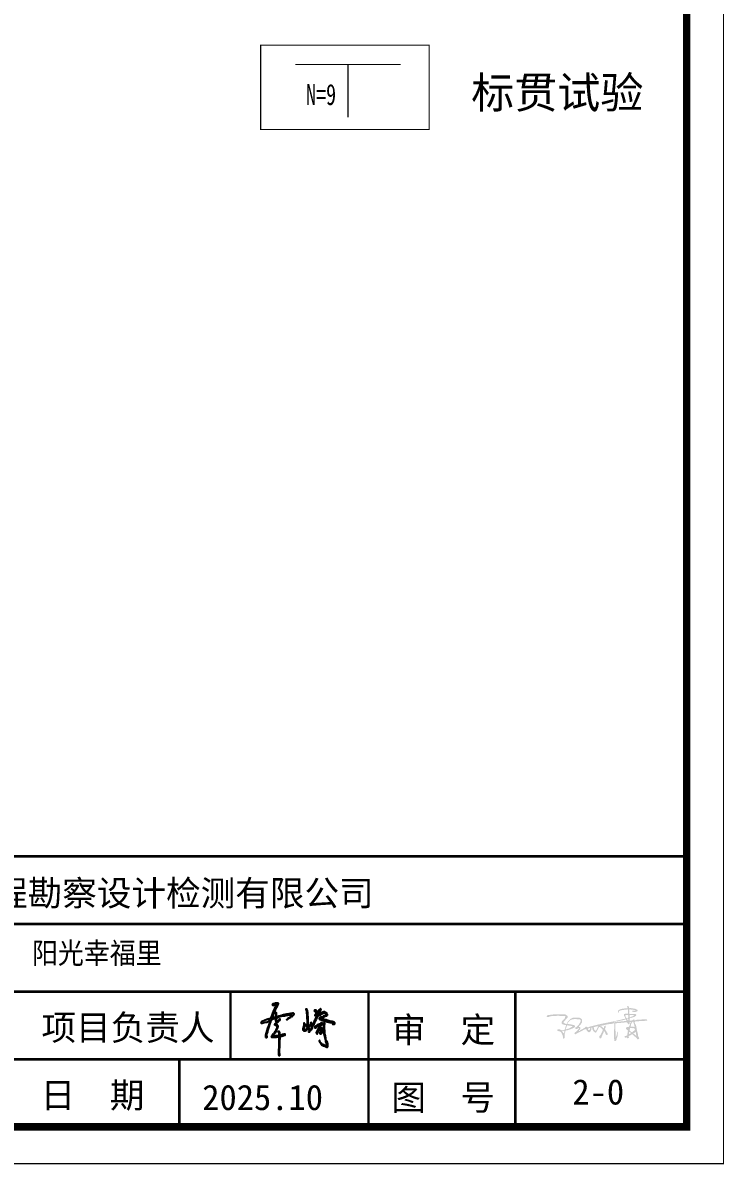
# Model space of a CAD drawing. Header units: millimetres. Extents: x -255 to 9196, y 129 to 426.
# Drawn here: x 70.3 to 165.6, y 129.3 to 284.4 of the extents above; entities that cross this region are included whole.
import ezdxf
from ezdxf.enums import TextEntityAlignment as Align

# ---------------------------------------------------------------- set-up
doc = ezdxf.new("R2010")
doc.units = ezdxf.units.MM
doc.layers.add('不打印', color=7, linetype='Continuous', plot=False)
doc.layers.add('地质-图例', color=7, linetype='Continuous')
doc.layers.add('地质-图框', color=7, linetype='Continuous')
doc.styles.add('LZ_PMT_BZ', font='', dxfattribs={"width": 0.7, "height": 3})
doc.styles.add('LZ_PMT_LINE', font='', dxfattribs={"height": 2})
doc.styles.get("Standard").update_dxf_attribs({"font": 'simfang.ttf', "height": 2.5})
doc.styles.add('图例文字', font='simfang.ttf', dxfattribs={"width": 0.7, "height": 3})
doc.styles.get('LZ_PMT_BZ').set_extended_font_data('FangSong_GB2312')
doc.styles.get('LZ_PMT_LINE').set_extended_font_data('SimSun')

# ---------------------------------------------------------------- blocks, each defined once
blk = doc.blocks.new('tlgkbg')
at = {"const_width": 0.1}
for points in [[(3.3, 6.16), (13.3, 6.16)], [(8.3, 6.16), (8.3, 1.16)]]:
    blk.add_lwpolyline(points, dxfattribs=at)
at = {"style": 'LZ_PMT_BZ', "width": 0.7}
blk.add_text('N=9', height=2, dxfattribs=at).set_placement((4.31, 2.32))

msp = doc.modelspace()

# ---------------------------------------------------------------- hatches: boundary and pattern name
at = {"linetype": 'Continuous'}
h = msp.add_hatch(color=0, dxfattribs=at)
edge = h.paths.add_edge_path()
edge.add_spline(control_points=[(104.82, 151), (104.82, 151), (104.6, 150.97), (104.47, 150.9), (104.31, 150.82), (104.19, 150.88), (104.16, 150.96), (104.2, 151.06), (104.34, 151.04), (104.51, 151.12), (104.72, 151.15), (105.03, 151.18), (105, 150.96), (104.94, 150.81), (104.84, 150.66), (104.75, 150.5), (104.64, 150.33), (104.54, 150.11), (104.45, 149.84), (104.31, 149.64), (104.27, 149.43), (104.21, 149.32), (104.11, 149.16), (104.28, 149.17), (104.38, 149.22), (104.51, 149.23), (104.66, 149.25), (104.59, 149.49), (104.63, 149.64), (104.59, 149.84), (104.77, 149.84), (104.71, 149.64), (104.74, 149.49), (104.72, 149.34), (104.78, 149.25), (104.98, 149.37), (105.26, 149.42), (105.67, 149.55), (106.07, 149.63), (106.46, 149.73), (106.79, 149.73), (107.01, 149.8), (107.19, 149.73), (107.09, 149.52), (106.85, 149.35), (106.56, 149.14), (106.3, 148.98), (106.18, 148.92), (106.11, 148.89), (106.21, 149), (106.3, 149.07), (106.5, 149.2), (106.66, 149.34), (106.79, 149.44), (106.83, 149.55), (106.67, 149.6), (106.02, 149.38), (105.39, 149.47), (104.72, 149.11), (104.75, 149.07), (104.72, 148.95), (104.77, 148.83), (104.75, 148.68), (104.84, 148.63), (104.91, 148.75), (105.02, 148.83), (105.11, 148.92), (105.18, 149), (105.27, 148.98), (105.25, 148.82), (105.07, 148.73), (104.91, 148.54), (104.76, 148.45), (104.67, 148.36), (104.67, 148.29), (104.7, 148.17), (104.93, 148.24), (104.98, 147.92), (104.84, 147.58), (104.62, 147.19), (104.38, 146.87), (104.24, 146.77), (104.2, 146.68), (104.38, 146.63), (104.56, 146.7), (104.83, 146.72), (104.97, 146.74), (105.09, 146.76), (105.06, 146.91), (105.06, 147.02), (105.06, 147.18), (104.93, 147.19), (104.96, 147.38), (105.2, 147.28), (105.16, 147.06), (105.22, 146.93), (105.18, 146.77), (105.47, 146.87), (105.63, 146.9), (105.81, 146.94), (105.89, 146.98), (105.91, 146.94), (105.92, 146.9), (105.92, 146.86), (105.91, 146.81), (105.86, 146.81), (105.68, 146.74), (105.49, 146.69), (105.28, 146.67), (105.26, 146.65), (105.22, 146.65), (105.24, 146.62), (105.18, 146.28), (105.23, 145.64), (105.16, 144.87), (105.15, 144.35), (105.23, 144.12), (105.18, 143.99), (104.99, 144.04), (105.03, 144.87), (105.04, 145.58), (105.03, 146.31), (105.06, 146.49), (105.02, 146.54), (105, 146.6), (104.81, 146.57), (104.55, 146.5), (104.29, 146.54), (104.07, 146.48), (104.05, 146.55), (104.03, 146.61), (104.06, 146.71), (104.17, 146.87), (104.44, 147.09), (104.61, 147.43), (104.74, 147.71), (104.81, 147.89), (104.82, 148.1), (104.64, 148.16), (104.47, 148.2), (104.49, 148.36), (104.61, 148.42), (104.71, 148.48), (104.73, 148.6), (104.61, 148.67), (104.6, 148.84), (104.66, 149), (104.57, 149.1), (104.39, 149.01), (104.22, 149), (104.02, 148.91), (103.98, 148.62), (103.83, 148.22), (103.63, 147.67), (103.56, 147.23), (103.42, 146.96), (103.46, 146.82), (103.44, 146.7), (103.51, 146.6), (103.47, 146.52), (103.43, 146.47), (103.36, 146.48), (103.27, 146.49), (103.25, 146.64), (103.31, 147.16), (103.54, 147.84), (103.81, 148.51), (103.81, 148.76), (103.9, 148.86), (103.77, 148.85), (103.66, 148.57), (103.18, 148.57), (102.84, 148.49), (102.71, 148.4), (102.63, 148.46), (102.64, 148.58), (102.79, 148.69), (103.04, 148.77), (103.36, 148.93), (103.67, 148.97), (103.85, 149.05), (103.98, 149.04), (103.99, 149.26), (104.23, 149.77), (104.35, 150.46), (104.75, 150.81), (104.8, 150.89), (104.83, 150.93), (104.84, 150.96), (104.86, 150.99), (104.82, 151), (104.82, 151)], knot_values=[0, 0, 0, 0, 0.197659, 0.38152, 0.566109, 0.652135, 0.748753, 0.807036, 0.92578, 1.122031, 1.368988, 1.626652, 1.76802, 1.918621, 2.118344, 2.300641, 2.476901, 2.727997, 3.020459, 3.30281, 3.467088, 3.639635, 3.748419, 3.829445, 4.003086, 4.123696, 4.214806, 4.40081, 4.667341, 4.776567, 4.878347, 5.011798, 5.239779, 5.391232, 5.421408, 5.561877, 5.912571, 6.38166, 6.788598, 7.158235, 7.581854, 7.75821, 7.879208, 8.024703, 8.302733, 8.776744, 9.113748, 9.171835, 9.21185, 9.282009, 9.431192, 9.655122, 9.945004, 10.084012, 10.156313, 10.23478, 10.492922, 12.265977, 12.308224, 12.341497, 12.381398, 12.643767, 12.73859, 12.784271, 12.894334, 13.057034, 13.22312, 13.293963, 13.355493, 13.427134, 13.691979, 13.931156, 14.154695, 14.230531, 14.280349, 14.357953, 14.559753, 14.73671, 15.127693, 15.701362, 16.09181, 16.245167, 16.284172, 16.325965, 16.693564, 16.937976, 17.092889, 17.140175, 17.268068, 17.432612, 17.543247, 17.640717, 17.742204, 17.919021, 18.124187, 18.330875, 18.38331, 18.514374, 18.915136, 19.05586, 19.094889, 19.129342, 19.171939, 19.2281, 19.253164, 19.30045, 19.335915, 19.866366, 19.900833, 19.91431, 19.956102, 19.971506, 20.016335, 20.975658, 21.868584, 22.374573, 22.482502, 22.597173, 22.697846, 22.941553, 24.708467, 25.088101, 25.161193, 25.220954, 25.277606, 25.350797, 25.711986, 26.113546, 26.20435, 26.256258, 26.30822, 26.383415, 26.54161, 26.923438, 27.405824, 27.649529, 27.849929, 27.988286, 28.210288, 28.334066, 28.448614, 28.601664, 28.712075, 28.802319, 28.905249, 29.053216, 29.28859, 29.3441, 29.421244, 29.800842, 29.895833, 30.034219, 30.598059, 31.241971, 31.744499, 31.964954, 32.082734, 32.192402, 32.311997, 32.392136, 32.448377, 32.505145, 32.585331, 32.68582, 32.890345, 34.212601, 34.822842, 34.959792, 35.019354, 35.099489, 35.175216, 35.910229, 36.17828, 36.27437, 36.332015, 36.438545, 36.566652, 36.87459, 37.22398, 37.642874, 37.759289, 37.851306, 37.959659, 38.310672, 39.66111, 39.8191, 39.895663, 39.943134, 39.968266, 39.993907, 40.020381, 40.020381, 40.020381, 40.020381], degree=3, periodic=0)
h = msp.add_hatch(color=256)
edge = h.paths.add_edge_path(flags=16)
edge.add_spline(control_points=[(147.06, 147.65), (147.05, 147.62), (147.05, 147.57), (147.11, 147.52), (147.16, 147.49), (147.21, 147.48), (147.28, 147.49), (147.29, 147.56), (147.33, 147.61), (147.35, 147.67), (147.37, 147.72), (147.35, 147.78), (147.28, 147.78), (147.21, 147.76), (147.14, 147.75), (147.12, 147.68), (147.07, 147.69), (147.06, 147.67), (147.06, 147.65), (147.06, 147.65)], knot_values=[0, 0, 0, 0, 1.094844, 2.010583, 2.936971, 3.772058, 4.559337, 5.371692, 6.406572, 7.298431, 8.125414, 8.707814, 9.723429, 10.914867, 11.774738, 12.831234, 13.232699, 13.516351, 13.791121, 13.791121, 13.791121, 13.791121], degree=3, periodic=0)
edge = h.paths.add_edge_path()
edge.add_spline(control_points=[(141.47, 149.27), (141.47, 149.31), (141.47, 149.39), (141.48, 149.45), (141.47, 149.5), (141.53, 149.5), (141.65, 149.52), (141.89, 149.57), (142.2, 149.59), (142.47, 149.64), (142.72, 149.63), (142.98, 149.63), (143.25, 149.64), (143.55, 149.63), (143.76, 149.64), (143.98, 149.63), (144.11, 149.53), (144.28, 149.46), (144.32, 149.28), (144.24, 149.08), (144.02, 148.95), (143.91, 148.72), (143.76, 148.64), (143.72, 148.5), (143.91, 148.42), (144.14, 148.24), (144.24, 148.46), (144.31, 148.62), (144.48, 148.82), (144.7, 149.01), (144.91, 149.15), (145.18, 149.21), (145.46, 149.18), (145.79, 149.21), (146.03, 149.12), (146.23, 149.02), (146.27, 148.82), (146.29, 148.62), (146.16, 148.4), (146.03, 148.19), (145.9, 148.06), (145.8, 147.98), (145.84, 147.89), (145.95, 147.96), (146.09, 147.79), (146.02, 147.56), (145.86, 147.5), (145.83, 147.42), (145.86, 147.33), (146.01, 147.44), (146.1, 147.55), (146.28, 147.6), (146.41, 147.69), (146.57, 147.77), (146.68, 147.88), (146.82, 147.98), (146.93, 147.93), (147.01, 147.8), (147.19, 147.93), (147.6, 148.03), (148.29, 148.22), (149.17, 148.4), (150.02, 148.58), (150.71, 148.7), (151.23, 148.85), (151.56, 148.89), (151.82, 149.01), (152, 148.99), (152.19, 149.07), (152.08, 149.21), (152.05, 149.34), (151.94, 149.45), (151.93, 149.59), (152, 149.71), (152.17, 149.7), (152.32, 149.75), (152.49, 149.69), (152.52, 149.81), (152.51, 149.96), (152.48, 150.11), (152.49, 150.33), (152.27, 150.28), (152.07, 150.28), (151.84, 150.22), (151.6, 150.21), (151.42, 150.14), (151.28, 150.07), (151.24, 149.97), (151.26, 149.9), (151.19, 149.84), (151.13, 149.92), (151.12, 150.02), (151.14, 150.19), (151.37, 150.28), (151.59, 150.37), (151.85, 150.43), (152.09, 150.42), (152.26, 150.5), (152.47, 150.42), (152.42, 150.56), (152.39, 150.62), (152.38, 150.69), (152.4, 150.76), (152.49, 150.76), (152.58, 150.72), (152.67, 150.63), (152.65, 150.54), (152.65, 150.44), (152.83, 150.52), (153, 150.45), (153.25, 150.43), (153.48, 150.4), (153.65, 150.31), (153.78, 150.24), (153.81, 150.13), (153.77, 150.05), (153.67, 150.01), (153.53, 149.97), (153.37, 149.94), (153.24, 149.96), (153.16, 150), (153.07, 149.99), (153.06, 150.07), (153.07, 150.16), (153.22, 150.12), (153.34, 150.13), (153.44, 150.13), (153.53, 150.11), (153.52, 150.18), (153.4, 150.23), (153.24, 150.25), (153.04, 150.25), (152.89, 150.29), (152.78, 150.32), (152.68, 150.33), (152.65, 150.22), (152.67, 150.08), (152.68, 149.92), (152.64, 149.77), (152.7, 149.7), (152.85, 149.65), (153.1, 149.71), (153.35, 149.67), (153.56, 149.69), (153.68, 149.52), (153.46, 149.31), (153.18, 149.25), (152.95, 149.14), (152.76, 149.14), (152.73, 149.03), (152.76, 148.93), (152.68, 148.7), (152.98, 148.79), (153.12, 148.84), (153.27, 148.86), (153.24, 148.97), (153.37, 149.02), (153.28, 148.73), (153.76, 148.96), (154.09, 148.88), (154.56, 148.97), (154.85, 148.92), (155.02, 148.97), (155.08, 148.91), (155.11, 148.86), (155.11, 148.81), (155.09, 148.77), (155.04, 148.78), (154.96, 148.77), (154.81, 148.75), (154.51, 148.74), (154.1, 148.74), (153.76, 148.65), (153.45, 148.7), (153.38, 148.43), (153.62, 148.17), (153.67, 147.7), (153.75, 147.27), (153.89, 146.88), (153.86, 146.56), (154.09, 146.4), (153.94, 146.27), (153.78, 146.17), (153.66, 146.51), (153.38, 146.61), (153.24, 146.83), (153.12, 146.88), (153.1, 147), (152.88, 146.82), (152.78, 146.73), (152.57, 146.71), (152.58, 146.59), (152.63, 146.54), (152.63, 146.44), (152.53, 146.39), (152.4, 146.37), (152.36, 146.51), (152.22, 146.48), (152.12, 146.47), (152.01, 146.52), (152.03, 146.67), (152.19, 146.7), (152.3, 146.74), (152.46, 146.79), (152.37, 146.97), (152.47, 147.12), (152.44, 147.27), (152.52, 147.44), (152.37, 147.53), (152.25, 147.61), (152.19, 147.79), (152.33, 147.9), (152.48, 147.9), (152.66, 147.94), (152.69, 148.11), (152.78, 148.25), (152.77, 148.39), (152.85, 148.47), (152.89, 148.55), (152.83, 148.61), (152.72, 148.61), (152.74, 148.48), (152.72, 148.37), (152.58, 148.24), (152.45, 148.37), (152.42, 148.51), (152.23, 148.56), (151.88, 148.5), (151.47, 148.47), (151.09, 148.46), (150.93, 148.41), (150.79, 148.44), (150.78, 148.34), (150.77, 148.22), (150.79, 147.98), (150.8, 147.67), (150.79, 147.28), (150.87, 146.87), (150.79, 146.67), (150.81, 146.47), (150.86, 146.52), (150.86, 146.59), (150.92, 146.67), (150.96, 146.78), (150.96, 146.91), (151.04, 147.01), (151.02, 147.12), (151.05, 147.19), (151.06, 147.28), (151.11, 147.25), (151.17, 147.18), (151.1, 146.98), (151.09, 146.76), (151.06, 146.53), (150.95, 146.4), (150.97, 146.24), (150.88, 146.1), (150.8, 145.98), (150.69, 145.99), (150.63, 146.08), (150.63, 146.24), (150.6, 146.44), (150.62, 146.76), (150.61, 147.14), (150.62, 147.71), (150.64, 148.08), (150.63, 148.46), (150.34, 148.33), (150.09, 148.32), (149.68, 148.28), (149.36, 148.19), (149.04, 148.11), (148.9, 148.11), (148.72, 148.1), (148.8, 148), (148.93, 148.01), (149.05, 147.87), (149.1, 147.76), (149.24, 147.72), (149.22, 147.87), (149.25, 147.98), (149.33, 148.06), (149.46, 148.11), (149.5, 147.93), (149.45, 147.8), (149.36, 147.66), (149.43, 147.52), (149.53, 147.36), (149.64, 147.18), (149.76, 147), (149.71, 146.85), (149.59, 146.8), (149.5, 146.89), (149.42, 147), (149.4, 147.14), (149.35, 147.25), (149.23, 147.43), (149.19, 147.15), (149.09, 146.96), (148.95, 146.7), (148.9, 146.45), (148.75, 146.33), (148.61, 146.42), (148.61, 146.54), (148.58, 146.67), (148.71, 146.78), (148.84, 146.93), (148.93, 147.16), (149.03, 147.33), (149.08, 147.47), (149.08, 147.58), (148.93, 147.71), (148.81, 147.85), (148.64, 147.92), (148.56, 147.89), (148.42, 147.71), (148.37, 147.48), (148.22, 147.3), (148.22, 147.18), (148.1, 147.15), (148.02, 147.18), (147.91, 147.25), (147.78, 147.36), (147.71, 147.52), (147.67, 147.63), (147.63, 147.72), (147.63, 147.77), (147.64, 147.83), (147.59, 147.82), (147.5, 147.81), (147.54, 147.64), (147.48, 147.47), (147.41, 147.29), (147.26, 147.2), (147.11, 147.2), (147.03, 147.32), (146.91, 147.39), (146.86, 147.49), (146.87, 147.65), (146.65, 147.6), (146.49, 147.54), (146.27, 147.4), (146, 147.28), (145.71, 147.1), (145.48, 147.02), (145.37, 146.91), (145.29, 146.94), (145.25, 147), (145.19, 147.12), (145.31, 147.17), (145.42, 147.26), (145.55, 147.38), (145.68, 147.5), (145.75, 147.6), (145.81, 147.65), (145.85, 147.73), (145.77, 147.79), (145.67, 147.74), (145.61, 147.62), (145.48, 147.61), (145.37, 147.66), (145.33, 147.75), (145.35, 147.87), (145.5, 147.88), (145.65, 148.05), (145.82, 148.2), (145.91, 148.41), (146.02, 148.54), (146.06, 148.69), (146.1, 148.85), (145.98, 148.93), (145.81, 148.99), (145.62, 148.94), (145.41, 149.01), (145.25, 148.98), (145.07, 148.98), (144.91, 148.95), (144.78, 148.89), (144.66, 148.85), (144.59, 148.77), (144.48, 148.68), (144.37, 148.58), (144.34, 148.45), (144.28, 148.4), (144.27, 148.28), (144.41, 148.31), (144.53, 148.3), (144.68, 148.25), (144.85, 148.26), (144.98, 148.19), (145.11, 148.19), (145.2, 148.14), (145.29, 148.12), (145.31, 148.03), (145.31, 147.96), (145.24, 147.87), (145.05, 147.77), (144.8, 147.64), (144.52, 147.57), (144.31, 147.47), (144.16, 147.47), (144.01, 147.45), (143.99, 147.27), (143.93, 147.11), (143.87, 146.89), (143.9, 146.68), (143.92, 146.49), (143.86, 146.35), (143.66, 146.32), (143.66, 146.56), (143.63, 146.79), (143.52, 147.02), (143.39, 147.24), (143.19, 147.37), (142.99, 147.33), (142.9, 147.44), (142.89, 147.59), (143.03, 147.59), (143.17, 147.59), (143.35, 147.57), (143.55, 147.36), (143.73, 147.56), (143.96, 147.52), (143.95, 147.7), (144, 147.84), (144.03, 148), (144.07, 148.1), (144.12, 148.21), (143.96, 148.13), (143.85, 148.22), (143.7, 148.26), (143.54, 148.3), (143.48, 148.43), (143.47, 148.55), (143.53, 148.72), (143.71, 148.88), (143.92, 149.05), (143.96, 149.25), (144, 149.43), (143.82, 149.43), (143.59, 149.43), (143.25, 149.42), (142.9, 149.45), (142.58, 149.4), (142.27, 149.4), (141.96, 149.39), (141.71, 149.27), (141.6, 149.26), (141.47, 149.26), (141.47, 149.27)], knot_values=[0, 0, 0, 0, 1.976312, 3.018367, 3.269898, 3.749702, 4.834006, 9.62362, 13.452743, 18.627688, 21.612948, 24.346242, 29.741381, 33.302581, 37.366558, 39.173731, 42.502539, 44.546889, 46.627753, 49.567369, 53.604173, 57.284866, 59.75768, 61.074803, 62.326696, 67.979375, 69.132216, 71.889253, 75.683349, 80.376133, 84.739519, 86.490853, 92.234156, 97.068019, 100.429757, 103.693796, 105.598345, 109.17742, 112.023186, 116.60901, 119.542734, 120.725083, 121.411546, 123.11809, 124.588039, 129.410696, 130.720715, 131.927345, 132.512105, 134.442431, 137.229942, 139.767682, 141.969606, 144.264473, 147.202208, 149.156303, 150.995179, 151.77243, 155.250043, 157.768724, 171.532936, 185.086132, 197.290427, 209.084545, 215.623844, 220.562481, 223.780967, 227.404624, 228.938971, 231.18602, 232.99334, 235.279714, 237.39077, 238.413247, 240.945245, 243.852354, 245.95977, 246.754168, 248.413036, 252.429649, 254.024041, 256.622344, 259.532533, 263.465936, 266.597203, 270.043433, 271.790493, 273.165009, 274.278271, 275.155617, 275.96863, 278.137574, 279.489418, 282.933465, 287.218074, 290.631735, 294.43893, 297.066035, 299.279555, 300.631477, 301.741743, 302.480205, 303.51679, 304.510579, 305.744526, 308.045667, 309.10708, 309.738011, 311.721468, 314.587144, 318.560317, 321.978382, 324.929444, 326.726307, 328.375842, 329.212915, 330.25815, 332.912487, 335.737852, 337.322197, 338.464063, 339.540303, 340.517248, 341.291475, 343.24226, 345.424661, 346.906066, 347.790693, 348.283761, 349.37956, 352.817893, 355.786154, 358.093634, 359.322049, 360.782347, 361.645093, 363.565636, 367.250663, 368.807935, 369.801923, 370.698936, 375.382624, 380.290659, 382.057817, 384.048911, 387.541174, 392.467198, 396.884683, 398.870852, 399.463262, 401.525914, 403.50169, 407.635898, 409.387035, 411.233271, 412.280452, 413.20357, 415.190434, 419.044115, 426.82695, 433.696307, 438.234604, 439.880328, 440.5342, 441.546128, 442.183141, 442.753004, 443.168649, 444.25252, 446.435187, 449.787888, 457.012911, 463.817808, 466.622312, 467.653782, 474.772731, 480.221843, 487.75307, 493.758919, 498.268061, 500.770469, 503.126663, 504.93944, 508.215227, 514.602973, 517.725651, 519.162893, 519.653701, 522.57407, 525.985365, 528.091346, 529.420767, 530.44176, 531.074818, 533.51958, 534.412854, 536.192404, 538.038156, 539.769774, 540.822907, 542.444399, 544.691107, 546.792547, 548.016807, 551.031041, 552.848139, 555.141276, 557.888754, 559.117839, 562.162851, 564.274516, 565.814007, 568.969099, 570.805367, 573.405532, 575.322644, 577.850069, 578.932876, 580.303886, 580.965396, 582.395387, 583.584192, 585.599442, 587.646145, 589.914983, 591.789159, 593.27422, 597.94608, 607.063846, 611.402782, 614.073872, 615.321987, 615.878503, 617.519975, 620.919802, 626.227157, 631.278458, 637.955565, 642.446505, 643.232821, 643.760483, 644.456326, 646.177092, 647.742257, 649.719808, 651.636288, 652.979528, 654.238301, 655.194152, 655.659487, 656.394987, 659.092563, 663.591374, 666.73103, 668.397875, 670.738048, 673.250698, 675.453964, 676.439317, 677.660828, 679.829027, 683.261807, 686.437325, 693.520123, 699.871158, 710.80178, 711.665262, 714.371367, 719.852061, 724.798696, 731.582425, 735.049173, 737.977924, 739.413207, 740.181114, 742.294893, 744.847896, 747.080249, 748.01495, 749.656081, 751.744516, 753.156469, 754.723524, 756.064382, 759.453584, 761.036376, 762.882106, 765.701193, 769.323154, 772.347842, 774.172791, 775.585183, 777.013936, 779.293074, 781.697647, 782.695741, 785.087573, 787.226283, 790.776274, 796.031545, 799.610519, 801.573474, 803.326881, 805.300637, 806.912735, 808.495868, 812.035945, 815.779267, 818.869602, 820.811829, 822.125877, 823.541907, 828.940789, 830.302191, 831.031036, 832.606796, 840.023967, 840.684534, 842.883131, 844.244533, 845.363175, 846.535711, 849.926761, 852.286909, 854.171399, 855.113645, 856.128269, 856.673621, 857.147526, 858.050728, 860.090115, 862.716938, 866.384136, 867.936357, 870.065038, 872.061231, 873.982345, 875.67185, 877.131449, 879.445427, 882.719542, 885.677448, 890.574174, 895.673374, 900.269723, 901.080783, 902.0814, 903.195863, 904.760709, 906.51745, 907.912156, 911.149921, 913.959999, 915.505406, 916.565642, 917.656816, 918.348052, 920.340725, 921.570186, 923.703426, 925.112377, 926.520541, 927.902372, 929.517787, 932.398315, 937.179688, 939.59686, 942.195605, 944.091548, 946.864224, 947.8244, 950.291283, 954.566441, 955.923755, 959.676397, 961.5313, 963.693704, 966.5664, 967.727809, 969.03891, 971.169049, 973.960761, 975.413252, 976.517354, 977.539594, 979.222904, 980.846563, 983.344484, 985.952933, 988.091281, 989.728729, 991.182119, 992.528204, 993.655163, 994.585274, 995.88215, 998.258073, 1003.821633, 1008.058251, 1010.833525, 1013.583601, 1014.67668, 1017.228742, 1019.702485, 1022.748285, 1026.782974, 1029.033757, 1031.10648, 1032.665939, 1035.775685, 1038.774974, 1043.505154, 1046.495812, 1049.996333, 1053.115253, 1054.040804, 1056.294707, 1057.620278, 1059.043068, 1062.953747, 1065.090649, 1070.123473, 1071.433068, 1073.272203, 1075.944948, 1078.502315, 1080.15249, 1081.014965, 1082.574426, 1084.823859, 1086.961129, 1089.405106, 1091.419354, 1092.609896, 1094.709199, 1098.735043, 1103.263313, 1105.737056, 1107.750914, 1109.564562, 1112.173013, 1118.219875, 1124.030812, 1127.369626, 1132.591904, 1137.489058, 1140.639116, 1143.742249, 1144.231568, 1144.231568, 1144.231568, 1144.231568], degree=3, periodic=0)
edge = h.paths.add_edge_path(flags=16)
edge.add_spline(control_points=[(147.83, 147.83), (147.85, 147.79), (147.88, 147.7), (147.89, 147.58), (147.96, 147.49), (148.03, 147.4), (148.13, 147.42), (148.21, 147.48), (148.25, 147.6), (148.29, 147.71), (148.35, 147.8), (148.39, 147.86), (148.43, 147.92), (148.46, 147.98), (148.41, 148.05), (148.28, 147.99), (148.13, 147.98), (148, 147.92), (147.89, 147.91), (147.82, 147.87), (147.83, 147.84), (147.83, 147.83)], knot_values=[0, 0, 0, 0, 2.065977, 3.778019, 5.026363, 7.020016, 7.991516, 9.334166, 11.098954, 13.338472, 14.354147, 15.643986, 16.805999, 17.506465, 18.120776, 20.055848, 22.53053, 24.848178, 26.280873, 27.23305, 27.71727, 27.71727, 27.71727, 27.71727], degree=3, periodic=0)
edge = h.paths.add_edge_path(flags=17)
edge.add_spline(control_points=[(152.19, 148.93), (152.21, 148.93), (152.25, 148.9), (152.26, 148.83), (152.29, 148.78), (152.25, 148.69), (152.04, 148.75), (151.85, 148.67), (151.64, 148.7), (151.47, 148.65), (151.24, 148.64), (151.01, 148.61), (150.79, 148.61), (150.65, 148.52), (150.56, 148.59), (150.78, 148.67), (150.89, 148.67), (151.08, 148.71), (151.25, 148.71), (151.41, 148.77), (151.57, 148.79), (151.74, 148.83), (151.9, 148.86), (152.04, 148.9), (152.11, 148.94), (152.16, 148.94), (152.18, 148.93), (152.19, 148.93)], knot_values=[0, 0, 0, 0, 0.777686, 1.929051, 2.760418, 3.308433, 5.798843, 10.064954, 12.451385, 14.874019, 17.777373, 22.090389, 25.106741, 27.549329, 27.908396, 29.455131, 33.457187, 35.066045, 37.764147, 40.527792, 42.5051, 44.669727, 48.209364, 49.784594, 50.888217, 51.544484, 51.936834, 51.936834, 51.936834, 51.936834], degree=3, periodic=0)
edge = h.paths.add_edge_path(flags=16)
edge.add_spline(control_points=[(152.39, 148.97), (152.4, 148.94), (152.42, 148.89), (152.46, 148.85), (152.52, 148.81), (152.53, 148.89), (152.52, 148.95), (152.53, 149.01), (152.5, 149.04), (152.45, 149.03), (152.42, 149.02), (152.37, 149), (152.39, 148.98), (152.39, 148.97)], knot_values=[0, 0, 0, 0, 1.245613, 2.175218, 2.84887, 3.463701, 4.88207, 5.540711, 6.008538, 6.560514, 7.449846, 7.84399, 8.22639, 8.22639, 8.22639, 8.22639], degree=3, periodic=0)
edge = h.paths.add_edge_path(flags=16)
edge.add_spline(control_points=[(152.17, 149.51), (152.15, 149.51), (152.12, 149.45), (152.16, 149.36), (152.22, 149.28), (152.24, 149.2), (152.28, 149.15), (152.31, 149.08), (152.38, 149.09), (152.44, 149.11), (152.48, 149.15), (152.53, 149.16), (152.53, 149.2), (152.53, 149.3), (152.57, 149.44), (152.49, 149.54), (152.4, 149.53), (152.32, 149.52), (152.25, 149.53), (152.2, 149.53), (152.17, 149.54), (152.16, 149.52), (152.17, 149.52), (152.17, 149.51)], knot_values=[0, 0, 0, 0, 0.861244, 2.431031, 3.852702, 5.085635, 5.85594, 6.934384, 7.860311, 8.665001, 9.656767, 10.144616, 10.436036, 11.285115, 14.912628, 15.689596, 16.719567, 18.186906, 19.266269, 19.953127, 20.276731, 20.450871, 20.557842, 20.557842, 20.557842, 20.557842], degree=3, periodic=0)
edge = h.paths.add_edge_path(flags=16)
edge.add_spline(control_points=[(152.72, 149.48), (152.72, 149.45), (152.71, 149.39), (152.71, 149.31), (152.71, 149.25), (152.76, 149.23), (152.82, 149.22), (152.87, 149.26), (152.93, 149.3), (153.01, 149.33), (153.09, 149.33), (153.13, 149.4), (153.19, 149.43), (153.24, 149.44), (153.28, 149.44), (153.33, 149.45), (153.29, 149.49), (153.28, 149.57), (153.14, 149.53), (153.01, 149.55), (152.9, 149.52), (152.81, 149.53), (152.77, 149.52), (152.72, 149.53), (152.72, 149.5), (152.72, 149.49), (152.72, 149.48)], knot_values=[0, 0, 0, 0, 1.627271, 2.564917, 3.463325, 4.107991, 4.704694, 5.809748, 6.927935, 7.926836, 9.222179, 10.242214, 11.082175, 11.993147, 12.703979, 13.04412, 13.515506, 14.375081, 16.367968, 18.130075, 20.108708, 21.275945, 21.825603, 22.498973, 22.613285, 22.934178, 22.934178, 22.934178, 22.934178], degree=3, periodic=0)
edge = h.paths.add_edge_path(flags=16)
edge.add_spline(control_points=[(153.1, 148.59), (153.07, 148.56), (153.01, 148.49), (152.96, 148.37), (152.9, 148.26), (152.92, 148.15), (152.86, 148.08), (152.85, 148.01), (152.88, 147.95), (152.97, 147.98), (153.09, 147.97), (153.22, 147.91), (153.34, 147.97), (153.38, 147.88), (153.46, 147.97), (153.35, 148.07), (153.36, 148.21), (153.3, 148.33), (153.25, 148.44), (153.24, 148.53), (153.23, 148.61), (153.18, 148.64), (153.11, 148.64), (153.11, 148.59), (153.1, 148.59)], knot_values=[0, 0, 0, 0, 2.001049, 3.674502, 5.771722, 7.156147, 8.41876, 9.470853, 10.127335, 10.852845, 13.021442, 15.353893, 16.866073, 17.608889, 18.399536, 20.205357, 22.625681, 24.41842, 26.100767, 27.697592, 28.445905, 29.247463, 30.191838, 30.721959, 30.721959, 30.721959, 30.721959], degree=3, periodic=0)
edge = h.paths.add_edge_path(flags=16)
edge.add_spline(control_points=[(152.76, 147.68), (152.76, 147.65), (152.74, 147.58), (152.71, 147.46), (152.79, 147.38), (152.88, 147.3), (152.96, 147.21), (153.09, 147.17), (153.15, 147.28), (153.24, 147.37), (153.36, 147.42), (153.43, 147.52), (153.46, 147.63), (153.38, 147.72), (153.28, 147.77), (153.13, 147.74), (153, 147.79), (152.88, 147.75), (152.81, 147.77), (152.75, 147.74), (152.76, 147.7), (152.76, 147.68)], knot_values=[0, 0, 0, 0, 1.621992, 3.308842, 4.508909, 6.438784, 8.406396, 9.887104, 11.272649, 13.072815, 15.431049, 16.969104, 18.225996, 19.790057, 21.47997, 23.344688, 25.770547, 27.41792, 28.509462, 29.001281, 29.820485, 29.820485, 29.820485, 29.820485], degree=3, periodic=0)
edge = h.paths.add_edge_path(flags=16)
edge.add_spline(control_points=[(152.68, 147.21), (152.65, 147.19), (152.62, 147.13), (152.64, 147.04), (152.62, 146.98), (152.65, 146.94), (152.69, 146.94), (152.73, 146.99), (152.8, 147.01), (152.86, 147.04), (152.91, 147.08), (152.88, 147.13), (152.84, 147.17), (152.8, 147.19), (152.77, 147.23), (152.73, 147.24), (152.7, 147.26), (152.67, 147.23), (152.69, 147.21), (152.68, 147.21)], knot_values=[0, 0, 0, 0, 1.23237, 2.862046, 3.675794, 4.080594, 4.699096, 5.35691, 6.876583, 7.681133, 8.417953, 8.942195, 9.954773, 10.679344, 11.236603, 11.826958, 12.460554, 12.741244, 13.107108, 13.107108, 13.107108, 13.107108], degree=3, periodic=0)
edge = h.paths.add_edge_path(flags=16)
edge.add_spline(control_points=[(153.3, 147.09), (153.28, 147.08), (153.24, 147.06), (153.24, 146.99), (153.32, 146.96), (153.39, 146.92), (153.45, 146.85), (153.5, 146.8), (153.57, 146.77), (153.61, 146.72), (153.67, 146.76), (153.62, 146.83), (153.6, 146.9), (153.61, 146.99), (153.58, 147.08), (153.58, 147.16), (153.56, 147.23), (153.5, 147.22), (153.47, 147.19), (153.42, 147.16), (153.38, 147.13), (153.35, 147.11), (153.32, 147.1), (153.31, 147.09), (153.3, 147.09)], knot_values=[0, 0, 0, 0, 1.078617, 1.584482, 2.769352, 4.19498, 5.366298, 6.581313, 7.563654, 8.507528, 8.990575, 10.154726, 11.423765, 12.462376, 13.998568, 15.210379, 16.153849, 16.746294, 17.483217, 18.246977, 18.971547, 19.662222, 19.902153, 20.241453, 20.241453, 20.241453, 20.241453], degree=3, periodic=0)
edge = h.paths.add_edge_path(flags=16)
edge.add_spline(control_points=[(143.57, 147.28), (143.59, 147.27), (143.61, 147.23), (143.64, 147.17), (143.69, 147.11), (143.7, 147.04), (143.81, 147), (143.74, 147.16), (143.87, 147.16), (143.86, 147.25), (143.86, 147.31), (143.87, 147.37), (143.82, 147.41), (143.74, 147.4), (143.66, 147.36), (143.58, 147.38), (143.55, 147.32), (143.56, 147.29), (143.57, 147.28)], knot_values=[0, 0, 0, 0, 1.076924, 2.082744, 2.865184, 4.332782, 4.901003, 6.550431, 7.733202, 8.571799, 9.759042, 10.52869, 11.144503, 12.459715, 13.851956, 14.688205, 15.691416, 16.049705, 16.049705, 16.049705, 16.049705], degree=3, periodic=0)
edge = h.paths.add_edge_path(flags=16)
edge.add_spline(control_points=[(144.2, 148.1), (144.19, 148.04), (144.15, 147.92), (144.1, 147.77), (144.06, 147.67), (144.02, 147.55), (144.21, 147.65), (144.37, 147.67), (144.62, 147.76), (144.77, 147.9), (144.92, 147.93), (144.98, 148.07), (144.69, 148.05), (144.51, 148.13), (144.34, 148.11), (144.21, 148.14), (144.2, 148.11), (144.2, 148.1)], knot_values=[0, 0, 0, 0, 2.639694, 5.480822, 6.640847, 7.833901, 9.379189, 12.619169, 16.706763, 20.039631, 21.716381, 22.636913, 25.384768, 29.554076, 32.467188, 33.476001, 33.820235, 33.820235, 33.820235, 33.820235], degree=3, periodic=0)
h = msp.add_hatch(color=0, dxfattribs=at)
edge = h.paths.add_edge_path()
edge.add_spline(control_points=[(108.75, 150.19), (108.75, 150.19), (108.7, 150.37), (108.87, 150.36), (108.96, 150.23), (108.99, 149.93), (109.04, 149.38), (109.02, 148.81), (109.05, 148.29), (109.08, 148.13), (109.06, 147.94), (109.13, 147.99), (109.15, 148.1), (109.25, 148.18), (109.33, 148.25), (109.35, 148.33), (109.34, 148.41), (109.36, 148.53), (109.46, 148.52), (109.54, 148.47), (109.52, 148.38), (109.46, 148.31), (109.49, 148.22), (109.57, 148.2), (109.64, 148.28), (109.88, 148.6), (110.04, 149.21), (110.28, 149.54), (110.42, 149.81), (110.24, 149.77), (110.22, 149.63), (110.13, 149.53), (110.06, 149.44), (109.91, 149.48), (110.01, 149.61), (110.05, 149.7), (110.08, 149.76), (110.09, 149.81), (110.05, 149.85), (110.07, 149.92), (110.03, 149.99), (109.96, 150.06), (109.84, 150.09), (109.87, 150.18), (109.91, 150.23), (109.94, 150.22), (109.99, 150.22), (110.05, 150.21), (110.12, 150.18), (110.22, 150.15), (110.19, 150.05), (110.13, 149.98), (110.13, 149.9), (110.13, 149.78), (110.28, 149.92), (110.41, 150.06), (110.56, 150.26), (110.7, 150.38), (110.79, 150.35), (110.79, 150.24), (110.68, 150.09), (110.41, 149.33), (109.9, 148.52), (109.57, 147.67), (109.39, 147.43), (109.31, 147.35), (109.28, 147.25), (109.19, 147.25), (109.09, 147.22), (109.1, 147.34), (109.17, 147.41), (109.18, 147.5), (109.19, 147.64), (109.26, 147.6), (109.29, 147.58), (109.36, 147.57), (109.39, 147.71), (109.48, 147.78), (109.53, 147.92), (109.43, 148.01), (109.45, 148.12), (109.33, 148.18), (109.29, 147.98), (109.15, 147.88), (109.05, 147.69), (108.91, 147.55), (108.75, 147.45), (108.59, 147.37), (108.44, 147.37), (108.31, 147.46), (108.33, 147.72), (108.41, 147.96), (108.47, 148.21), (108.41, 148.36), (108.49, 148.44), (108.57, 148.4), (108.62, 148.3), (108.75, 148.24), (108.82, 148.17), (108.89, 148.1), (108.94, 148.19), (108.89, 148.37), (108.91, 148.81), (108.86, 149.31), (108.85, 149.75), (108.77, 149.98), (108.84, 150.11), (108.75, 150.19), (108.75, 150.19)], knot_values=[0, 0, 0, 0, 0.151641, 0.238659, 0.376664, 0.590515, 1.141021, 2.014882, 2.347755, 2.615323, 2.676021, 2.710593, 2.804102, 3.007035, 3.061602, 3.13322, 3.245143, 3.315186, 3.427304, 3.477072, 3.564265, 3.655727, 3.739894, 3.799056, 3.87173, 4.029935, 5.057343, 5.495043, 5.597064, 5.685824, 5.870477, 5.988218, 6.103187, 6.183129, 6.327156, 6.441553, 6.499549, 6.531273, 6.581438, 6.655339, 6.72585, 6.812621, 6.931223, 7.021295, 7.055988, 7.084035, 7.115588, 7.194681, 7.265663, 7.364865, 7.435714, 7.528285, 7.616981, 7.694766, 7.78323, 8.036039, 8.413504, 8.498284, 8.569266, 8.640116, 8.796808, 9.11983, 11.055099, 11.664171, 11.835983, 11.928577, 12.010113, 12.106825, 12.184086, 12.258206, 12.373062, 12.483201, 12.58762, 12.624928, 12.680159, 12.714126, 12.812598, 13.001774, 13.096833, 13.217036, 13.332331, 13.402875, 13.528845, 13.768977, 13.951307, 14.158673, 14.352187, 14.53796, 14.658549, 14.786357, 14.957076, 15.350749, 15.580771, 15.713776, 15.795278, 15.84804, 15.944469, 16.12046, 16.24941, 16.284195, 16.350242, 16.460828, 16.859637, 17.639134, 17.969349, 18.182657, 18.322554, 18.394148, 18.394148, 18.394148, 18.394148], degree=3, periodic=0)
edge = h.paths.add_edge_path()
edge.add_spline(control_points=[(108.53, 148.08), (108.53, 148.08), (108.59, 148.16), (108.68, 148.15), (108.74, 148.06), (108.84, 147.99), (108.96, 147.97), (108.99, 147.88), (108.93, 147.81), (108.87, 147.7), (108.75, 147.56), (108.6, 147.52), (108.42, 147.56), (108.48, 147.73), (108.49, 147.88), (108.51, 147.97), (108.53, 148.08), (108.53, 148.08)], knot_values=[0, 0, 0, 0, 0.075273, 0.154812, 0.252221, 0.377888, 0.530519, 0.569008, 0.63793, 0.773479, 0.964927, 1.137476, 1.253643, 1.402924, 1.561683, 1.692143, 1.765906, 1.765906, 1.765906, 1.765906], degree=3, periodic=0)
h = msp.add_hatch(color=0, dxfattribs=at)
edge = h.paths.add_edge_path()
edge.add_spline(control_points=[(110.67, 149.48), (110.67, 149.48), (110.6, 149.51), (110.63, 149.59), (110.66, 149.65), (110.69, 149.74), (110.8, 149.79), (110.9, 149.87), (111.04, 149.93), (111.16, 149.96), (111.29, 150.01), (111.34, 149.93), (111.43, 149.91), (111.51, 149.81), (111.66, 149.74), (111.68, 149.59), (111.65, 149.45), (111.33, 149.45), (111.16, 149.18), (110.92, 149.15), (110.79, 148.99), (111.36, 148.94), (111.7, 148.76), (112.19, 148.67), (112.52, 148.61), (112.65, 148.51), (112.68, 148.4), (112.63, 148.31), (112.51, 148.3), (112.44, 148.3), (112.34, 148.32), (112.38, 148.38), (112.43, 148.4), (112.46, 148.53), (111.92, 148.47), (111.6, 148.67), (111.1, 148.74), (110.84, 148.87), (110.67, 148.96), (110.53, 148.97), (110.51, 149.06), (110.57, 149.18), (110.84, 149.22), (111.12, 149.37), (111.37, 149.44), (111.58, 149.57), (111.49, 149.72), (111.37, 149.76), (111.28, 149.87), (111.14, 149.86), (111.03, 149.72), (110.85, 149.66), (110.73, 149.56), (110.72, 149.48), (110.67, 149.48), (110.67, 149.48)], knot_values=[0, 0, 0, 0, 0.068569, 0.120283, 0.209334, 0.288456, 0.410161, 0.543077, 0.67672, 0.831793, 0.968421, 0.997207, 1.096469, 1.208819, 1.397135, 1.525038, 1.6288, 1.79443, 2.318001, 2.461788, 2.508986, 2.880792, 3.402072, 4.029968, 4.268004, 4.406366, 4.496694, 4.587713, 4.670899, 4.818574, 4.863121, 4.909296, 4.982462, 5.020931, 5.274915, 5.995984, 6.445824, 6.716471, 6.880111, 7.020502, 7.069661, 7.134015, 7.408033, 7.793483, 8.071446, 8.264313, 8.338473, 8.530902, 8.628222, 8.742587, 8.884205, 9.139889, 9.29114, 9.346422, 9.364859, 9.364859, 9.364859, 9.364859], degree=3, periodic=0)
h = msp.add_hatch(color=0, dxfattribs=at)
edge = h.paths.add_edge_path()
edge.add_spline(control_points=[(110.13, 147.91), (110.13, 147.91), (110.1, 147.86), (110.12, 147.8), (110.03, 147.78), (109.91, 147.79), (109.94, 147.91), (109.98, 148.06), (110.25, 148.15), (110.46, 148.32), (110.71, 148.27), (110.76, 148.38), (110.77, 148.45), (110.81, 148.52), (110.87, 148.5), (110.92, 148.5), (110.98, 148.47), (110.89, 148.37), (111.11, 148.41), (111.19, 148.42), (111.3, 148.43), (111.34, 148.35), (111.28, 148.26), (111.22, 147.95), (111.3, 147.52), (111.3, 146.94), (111.44, 146.5), (111.48, 146.08), (111.7, 145.76), (111.74, 145.48), (111.72, 145.11), (111.4, 145.28), (111.12, 145.3), (110.76, 145.55), (110.65, 145.78), (110.46, 146.05), (110.63, 146.08), (110.68, 145.78), (110.96, 145.51), (111.3, 145.44), (111.52, 145.38), (111.64, 145.54), (111.36, 145.87), (111.38, 146.32), (111.17, 146.79), (111.17, 147.04), (111.16, 147.31), (110.99, 147.19), (110.94, 147.06), (110.8, 146.97), (110.58, 147.02), (110.67, 147.26), (110.88, 147.23), (111.01, 147.31), (111.1, 147.38), (111.12, 147.53), (111.11, 147.74), (111.1, 147.98), (111.12, 148.15), (111.17, 148.29), (111.02, 148.32), (110.92, 148.25), (110.8, 148.13), (110.73, 147.95), (110.66, 147.83), (110.64, 147.67), (110.8, 147.79), (110.99, 147.76), (111.01, 147.61), (110.96, 147.49), (110.83, 147.55), (110.7, 147.52), (110.55, 147.55), (110.47, 147.42), (110.47, 147.25), (110.32, 147.14), (110.32, 146.91), (110.13, 147.02), (110.15, 147.19), (110.17, 147.37), (110.42, 147.57), (110.4, 147.86), (110.71, 148.06), (110.6, 148.16), (110.45, 148.11), (110.33, 148.02), (110.2, 148.01), (110.13, 147.91), (110.13, 147.91)], knot_values=[0, 0, 0, 0, 0.055468, 0.108636, 0.15794, 0.287628, 0.37734, 0.476649, 0.75171, 1.123031, 1.300816, 1.366581, 1.456854, 1.512333, 1.573547, 1.619172, 1.668973, 1.725776, 1.864766, 2.013087, 2.08294, 2.139601, 2.250537, 2.381097, 3.075455, 3.543653, 4.104514, 4.464494, 4.787032, 5.203317, 5.40603, 5.616843, 5.99304, 6.370507, 6.777418, 6.94852, 7.030929, 7.122552, 7.732463, 8.067039, 8.223055, 8.316505, 8.586054, 9.28966, 9.67584, 10.05418, 10.155537, 10.294914, 10.465459, 10.604836, 10.778578, 10.941849, 11.144698, 11.309695, 11.402433, 11.470004, 11.732206, 12.043571, 12.185022, 12.283689, 12.403076, 12.505804, 12.656503, 12.905748, 13.048865, 13.138997, 13.234967, 13.485832, 13.543772, 13.672045, 13.771801, 13.919401, 14.076061, 14.176105, 14.345032, 14.547447, 14.695176, 14.823507, 14.981121, 15.175895, 15.356401, 15.862654, 16.044634, 16.091003, 16.247663, 16.464121, 16.52785, 16.655078, 16.655078, 16.655078, 16.655078], degree=3, periodic=0)

# ---------------------------------------------------------------- linework, layer by layer
at = {"const_width": 0.345}
for points in [[(-23.37, 171.11), (160.49, 171.11), (160.49, 134.34), (-23.37, 134.34), (-23.37, 171.11)], [(-23.37, 171.11), (160.49, 171.11), (160.49, 134.34), (-23.37, 134.34), (-23.37, 171.11)], [(-23.37, 161.92), (160.49, 161.92)], [(-23.37, 152.73), (160.49, 152.73)], [(98.5, 152.73), (98.5, 143.53)], [(117.24, 152.73), (117.24, 143.53)], [(137.18, 143.53), (137.18, 152.73)], [(-23.37, 143.53), (160.49, 143.53)], [(-0.39, 143.53), (160.49, 143.53)], [(91.54, 143.53), (91.54, 134.34)], [(117.24, 143.53), (117.24, 134.34)], [(137.18, 134.34), (137.18, 143.53)]]:
    msp.add_lwpolyline(points, dxfattribs=at)
at = {"color": 0}
for points, start_tangent, end_tangent in [([(104.82, 151), (104.63, 150.96), (104.46, 150.89), (104.28, 150.85), (104.2, 150.88), (104.17, 150.98), (104.19, 151.03), (104.31, 151.05), (104.5, 151.11), (104.74, 151.15), (105, 151.11), (104.99, 150.97), (104.94, 150.83), (104.84, 150.65), (104.75, 150.5), (104.66, 150.35), (104.55, 150.12), (104.44, 149.85), (104.31, 149.59), (104.27, 149.44), (104.19, 149.28), (104.15, 149.18), (104.23, 149.17), (104.4, 149.22), (104.52, 149.23), (104.61, 149.26), (104.61, 149.44), (104.61, 149.71), (104.63, 149.82), (104.73, 149.82), (104.73, 149.69), (104.73, 149.46), (104.74, 149.31), (104.76, 149.28), (104.9, 149.31), (105.23, 149.42), (105.69, 149.55), (106.08, 149.64), (106.44, 149.71), (106.86, 149.76), (107.04, 149.78), (107.15, 149.72), (107.11, 149.58), (106.9, 149.39), (106.51, 149.12), (106.23, 148.94), (106.17, 148.92), (106.13, 148.91), (106.18, 148.96), (106.29, 149.06), (106.47, 149.19), (106.7, 149.37), (106.79, 149.47), (106.81, 149.54), (106.74, 149.58), (106.49, 149.55), (104.76, 149.13), (104.73, 149.1), (104.74, 149.07), (104.74, 149.03), (104.75, 148.77), (104.77, 148.67), (104.81, 148.65), (104.9, 148.72), (105.02, 148.83), (105.13, 148.95), (105.19, 148.99), (105.25, 148.97), (105.26, 148.9), (105.07, 148.71), (104.9, 148.55), (104.72, 148.41), (104.67, 148.35), (104.67, 148.3), (104.7, 148.23), (104.9, 148.18), (104.95, 148.02), (104.85, 147.64), (104.57, 147.14), (104.32, 146.84), (104.22, 146.72), (104.21, 146.69), (104.25, 146.67), (104.61, 146.7), (104.86, 146.72), (105.01, 146.75), (105.05, 146.76), (105.07, 146.89), (105.06, 147.05), (105.04, 147.16), (104.96, 147.21), (104.97, 147.31), (105.14, 147.27), (105.18, 147.07), (105.2, 146.87), (105.2, 146.81), (105.33, 146.82), (105.72, 146.92), (105.85, 146.96), (105.89, 146.97), (105.91, 146.94), (105.92, 146.9), (105.92, 146.85), (105.91, 146.82), (105.86, 146.81), (105.83, 146.8), (105.31, 146.67), (105.28, 146.67), (105.27, 146.66), (105.23, 146.64), (105.23, 146.63), (105.23, 146.58), (105.2, 145.62), (105.16, 144.73), (105.19, 144.23), (105.21, 144.12), (105.16, 144.02), (105.06, 144.03), (105, 144.27), (105.04, 146.03), (105.05, 146.41), (105.05, 146.49), (105.02, 146.54), (104.99, 146.59), (104.92, 146.59), (104.56, 146.53), (104.16, 146.51), (104.07, 146.51), (104.05, 146.55), (104.03, 146.6), (104.05, 146.68), (104.14, 146.81), (104.4, 147.09), (104.65, 147.5), (104.74, 147.72), (104.8, 147.92), (104.8, 148.05), (104.61, 148.17), (104.49, 148.22), (104.5, 148.33), (104.62, 148.43), (104.7, 148.5), (104.71, 148.59), (104.64, 148.67), (104.61, 148.81), (104.61, 149.05), (104.57, 149.08), (104.49, 149.07), (104.13, 148.95), (104.05, 148.91), (104, 148.78), (103.84, 148.24), (103.64, 147.63), (103.51, 147.14), (103.44, 146.93), (103.45, 146.81), (103.45, 146.7), (103.49, 146.59), (103.47, 146.51), (103.42, 146.48), (103.37, 146.48), (103.29, 146.5), (103.26, 146.6), (103.27, 146.8), (103.64, 148.07), (103.81, 148.66), (103.84, 148.79), (103.87, 148.84), (103.79, 148.84), (103.74, 148.78), (103.05, 148.53), (102.79, 148.45), (102.7, 148.42), (102.65, 148.45), (102.65, 148.56), (102.74, 148.65), (103.02, 148.77), (103.35, 148.9), (103.75, 149.01), (103.87, 149.04), (103.96, 149.06), (103.99, 149.16), (104.09, 149.5), (104.65, 150.72), (104.76, 150.84), (104.81, 150.9), (104.84, 150.94), (104.85, 150.96), (104.85, 150.99), (104.82, 151)], (-0.998184, 0.060238), (-0.998185, 0.060224)), ([(108.75, 150.19), (108.75, 150.34), (108.84, 150.35), (108.93, 150.25), (108.97, 150.04), (109.02, 149.49), (109.03, 148.62), (109.05, 148.29), (109.07, 148.02), (109.08, 147.96), (109.11, 147.98), (109.15, 148.06), (109.28, 148.21), (109.32, 148.25), (109.35, 148.32), (109.35, 148.43), (109.37, 148.5), (109.48, 148.5), (109.52, 148.47), (109.51, 148.39), (109.48, 148.3), (109.5, 148.22), (109.56, 148.21), (109.62, 148.25), (109.71, 148.38), (110.14, 149.31), (110.36, 149.69), (110.39, 149.79), (110.3, 149.78), (110.2, 149.62), (110.13, 149.53), (110.04, 149.46), (109.96, 149.48), (110.01, 149.62), (110.06, 149.72), (110.08, 149.77), (110.09, 149.8), (110.07, 149.85), (110.06, 149.92), (110.03, 149.98), (109.96, 150.04), (109.87, 150.11), (109.89, 150.2), (109.91, 150.22), (109.94, 150.22), (109.97, 150.22), (110.05, 150.2), (110.12, 150.18), (110.2, 150.13), (110.19, 150.06), (110.14, 149.98), (110.13, 149.89), (110.14, 149.81), (110.21, 149.86), (110.39, 150.04), (110.64, 150.33), (110.71, 150.37), (110.78, 150.34), (110.79, 150.27), (110.72, 150.13), (110.58, 149.84), (109.74, 148.1), (109.47, 147.55), (109.37, 147.41), (109.31, 147.34), (109.27, 147.27), (109.18, 147.24), (109.1, 147.24), (109.1, 147.31), (109.16, 147.41), (109.18, 147.52), (109.22, 147.62), (109.25, 147.6), (109.3, 147.58), (109.33, 147.58), (109.39, 147.66), (109.49, 147.82), (109.51, 147.91), (109.45, 148.02), (109.42, 148.13), (109.36, 148.15), (109.29, 148.05), (109.15, 147.86), (109.05, 147.7), (108.9, 147.56), (108.74, 147.45), (108.57, 147.38), (108.45, 147.39), (108.35, 147.46), (108.33, 147.63), (108.42, 148.02), (108.45, 148.24), (108.44, 148.38), (108.5, 148.43), (108.55, 148.41), (108.61, 148.33), (108.75, 148.23), (108.85, 148.14), (108.88, 148.12), (108.92, 148.17), (108.92, 148.28), (108.9, 148.68), (108.86, 149.46), (108.83, 149.79), (108.8, 150), (108.8, 150.14), (108.75, 150.19)], (-0.425545, 0.904937), (-0.425534, 0.904942)), ([(110.67, 149.48), (110.62, 149.52), (110.62, 149.57), (110.66, 149.65), (110.7, 149.72), (110.8, 149.79), (110.91, 149.87), (111.03, 149.92), (111.18, 149.97), (111.31, 149.98), (111.33, 149.95), (111.41, 149.9), (111.5, 149.83), (111.64, 149.71), (111.67, 149.58), (111.64, 149.48), (111.48, 149.44), (111.03, 149.17), (110.89, 149.12), (110.87, 149.08), (111.21, 148.94), (111.71, 148.78), (112.32, 148.64), (112.55, 148.58), (112.65, 148.48), (112.67, 148.4), (112.62, 148.32), (112.54, 148.3), (112.39, 148.31), (112.35, 148.33), (112.37, 148.37), (112.43, 148.41), (112.44, 148.45), (112.19, 148.51), (111.49, 148.67), (111.05, 148.78), (110.81, 148.89), (110.66, 148.95), (110.53, 149.01), (110.52, 149.06), (110.54, 149.11), (110.79, 149.23), (111.15, 149.37), (111.41, 149.47), (111.54, 149.61), (111.51, 149.67), (111.36, 149.79), (111.28, 149.85), (111.16, 149.84), (111.05, 149.76), (110.83, 149.63), (110.73, 149.52), (110.69, 149.48), (110.67, 149.48)], (-0.962278, 0.272067), (-0.962315, 0.271939)), ([(108.53, 148.08), (108.58, 148.13), (108.66, 148.14), (108.73, 148.07), (108.84, 148), (108.97, 147.92), (108.98, 147.89), (108.95, 147.83), (108.87, 147.71), (108.74, 147.58), (108.57, 147.53), (108.46, 147.57), (108.47, 147.72), (108.49, 147.88), (108.52, 148.01), (108.53, 148.08)], (-0.304673, 0.952457), (-0.304831, 0.952407)), ([(110.13, 147.91), (110.11, 147.86), (110.11, 147.81), (110.06, 147.79), (109.94, 147.82), (109.94, 147.91), (109.97, 148), (110.2, 148.15), (110.54, 148.29), (110.72, 148.32), (110.75, 148.37), (110.78, 148.46), (110.81, 148.5), (110.87, 148.5), (110.92, 148.5), (110.96, 148.47), (110.94, 148.41), (111.08, 148.41), (111.23, 148.43), (111.29, 148.42), (111.32, 148.37), (111.29, 148.26), (111.26, 148.14), (111.29, 147.44), (111.32, 146.98), (111.44, 146.43), (111.51, 146.08), (111.66, 145.79), (111.73, 145.38), (111.68, 145.18), (111.48, 145.23), (111.12, 145.34), (110.81, 145.55), (110.58, 145.89), (110.53, 146.05), (110.61, 146.06), (110.65, 145.98), (111.05, 145.52), (111.37, 145.42), (111.53, 145.41), (111.58, 145.49), (111.49, 145.74), (111.31, 146.42), (111.2, 146.79), (111.17, 147.17), (111.14, 147.26), (111.02, 147.2), (110.92, 147.06), (110.8, 146.99), (110.63, 147.05), (110.68, 147.21), (110.88, 147.26), (111.03, 147.33), (111.09, 147.39), (111.11, 147.46), (111.11, 147.72), (111.11, 148.03), (111.13, 148.17), (111.14, 148.27), (111.03, 148.3), (110.94, 148.26), (110.83, 148.15), (110.71, 147.93), (110.66, 147.8), (110.66, 147.71), (110.75, 147.74), (110.99, 147.69), (111, 147.63), (110.94, 147.52), (110.85, 147.53), (110.7, 147.53), (110.54, 147.52), (110.49, 147.44), (110.44, 147.27), (110.34, 147.1), (110.29, 146.96), (110.17, 147.02), (110.15, 147.17), (110.2, 147.36), (110.31, 147.5), (110.56, 147.94), (110.67, 148.09), (110.63, 148.12), (110.48, 148.11), (110.28, 148.02), (110.22, 148), (110.13, 147.91)], (-0.718718, -0.695301), (-0.718553, -0.695472))]:
    msp.add_spline(points, degree=3, dxfattribs=dict(at, start_tangent=start_tangent, end_tangent=end_tangent))
at = {"layer": '不打印', "linetype": 'Continuous', "const_width": 0.15}
msp.add_lwpolyline([(-254.51, 129.34), (165.49, 129.34), (165.49, 426.34), (-254.51, 426.34), (-254.51, 129.34)], dxfattribs=at)
at = {"layer": '地质-图例', "color": 7, "linetype": 'Continuous', "const_width": 0.143, "flags": 128}
msp.add_lwpolyline([(102.59, 281.38), (125.47, 281.38), (125.47, 269.94), (102.59, 269.94)], close=True, dxfattribs=at)
at = {"layer": '地质-图框', "linetype": 'Continuous', "const_width": 1}
msp.add_lwpolyline([(-249.51, 134.34), (160.49, 134.34), (160.49, 421.34), (-249.51, 421.34), (-249.51, 134.34), (160.49, 134.34)], dxfattribs=at)

# ---------------------------------------------------------------- block references
at = {"layer": '地质-图例', "color": 7, "linetype": 'Continuous', "xscale": 1.43, "yscale": 1.43, "zscale": 1.43}
msp.add_blockref('tlgkbg', (102.59, 269.94), dxfattribs=at)

# ---------------------------------------------------------------- texts
at = {"style": 'LZ_PMT_LINE'}
msp.add_text('广西昇龙工程勘察设计检测有限公司', height=3.4474, dxfattribs=at).set_placement((80.33, 164.39), align=Align.CENTER)
at = {"width": 0.9}
msp.add_text('阳光幸福里', height=2.873, dxfattribs=at).set_placement((80.33, 156.53), align=Align.CENTER)
for s, p in [('项目负责人', (72.81, 146.11)), ('审  定', (120.35, 145.81)), ('日  期', (72.7, 136.92)), ('2025.10', (94.65, 136.62)), ('图  号', (120.35, 136.62)), ('2-0', (144.94, 137.37))]:
    msp.add_text(s, height=3.447).set_placement(p)
at = {"layer": '地质-图例', "color": 7, "linetype": 'Continuous', "style": '图例文字'}
msp.add_text('标贯试验', height=4.29, dxfattribs=at).set_placement((131.19, 272.8))

doc.saveas('drawing.dxf')
